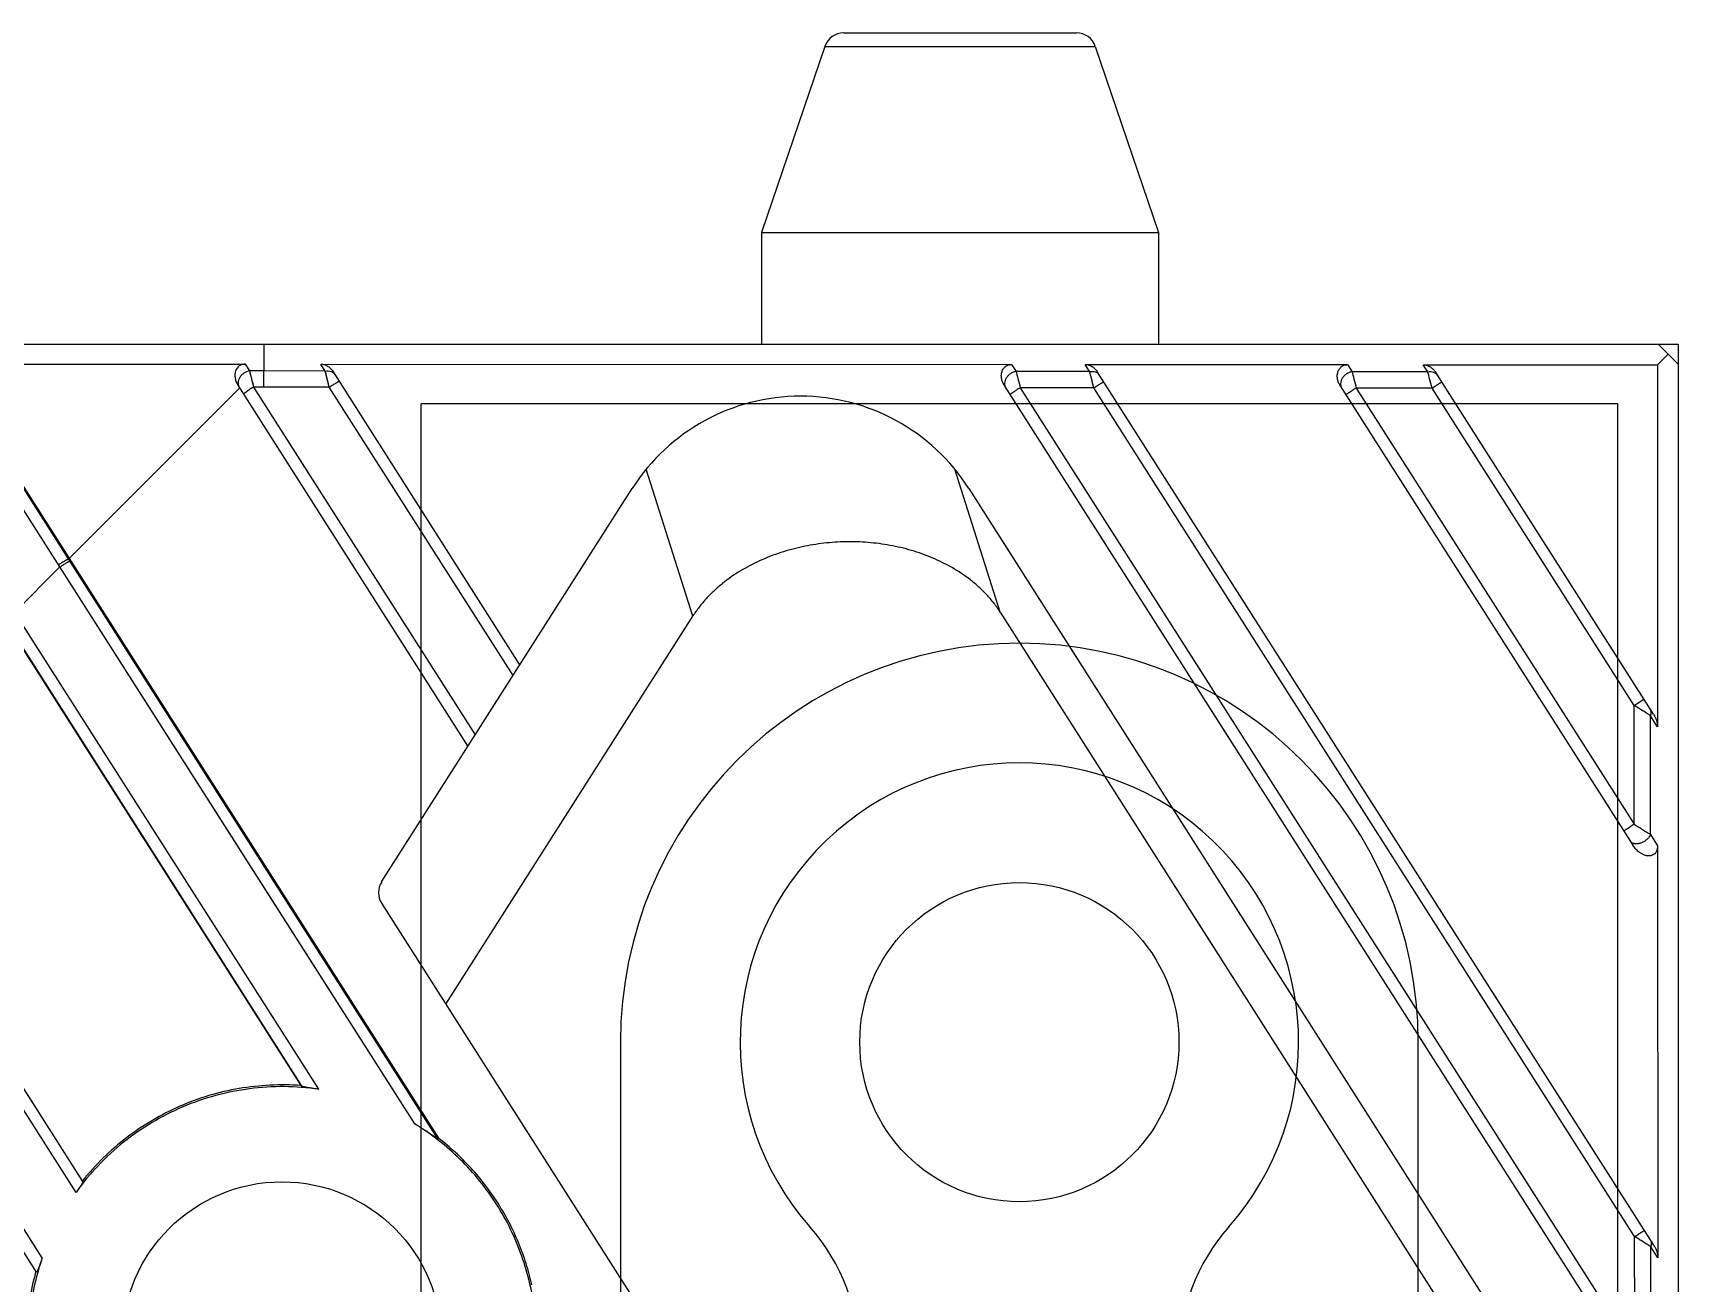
# Model space of a CAD drawing. Header units: millimetres. Extents: x 1409 to 26878, y 589 to 5187.
# Drawn here: x 17763.71 to 17804.96, y 3914.06 to 3945.4 of the extents above; entities that cross this region are included whole.
import ezdxf

# ---------------------------------------------------------------- set-up
doc = ezdxf.new("R2010")
doc.units = ezdxf.units.MM
doc.layers.add('02___PRT_ALL_AXES', color=7, linetype='Continuous')

# ---------------------------------------------------------------- blocks, each defined once
blk = doc.blocks.new('WRSF')
at = {"color": 114, "linetype": 'Continuous', "true_color": 0x139b48}
for p, q in [((12853.57, 6382.063), (12823.57, 6382.063)), ((12823.57, 6322.063), (12823.57, 6382.063)), ((12853.57, 6047.063), (12853.57, 6382.063)), ((12828.57, 6366.063), (12828.57, 6356.063)), ((12848.57, 6356.063), (12848.57, 6366.063))]:
    blk.add_line(p, q, dxfattribs=at)
for centre, radius, start, end in [((12838.57, 6366.063), 10, 0, 180), ((12838.57, 6366.063), 7, 318.5904, 221.4096), ((12829.57, 6358.126), 5, 0, 41.4096), ((12847.57, 6358.126), 5, 138.5904, 180)]:
    blk.add_arc(centre, radius, start, end, dxfattribs=at)
at = {"layer": '02___PRT_ALL_AXES', "color": 114, "linetype": 'Continuous', "true_color": 0x139b48}
blk.add_circle((12838.57, 6366.063), 4, dxfattribs=at)
blk = doc.blocks.new('*U71')
blk.add_blockref('WRSF', (-12547.57, -6214.325))
blk = doc.blocks.new('*U72')
at = {"color": 0, "linetype": 'ByBlock', "lineweight": -2, "transparency": 16777216}
blk.add_blockref('*U71', (2400, 0), dxfattribs=at)
blk = doc.blocks.new('1111')
at = {"color": 7, "linetype": 'Continuous'}
for p, q in [((16581.864, 7059.434), (16587.698, 7059.434)), ((16581.391, 7059.095), (16579.806, 7054.434)), ((16581.391, 7059.095), (16588.171, 7059.095)), ((16588.171, 7059.095), (16589.756, 7054.434)), ((16579.806, 7054.434), (16589.756, 7054.434)), ((16579.806, 7054.434), (16579.806, 7051.634)), ((16589.756, 7054.434), (16589.756, 7051.634)), ((16002.781, 7051.634), (16602.781, 7051.634)), ((16567.325, 7051.634), (16567.325, 7050.959)), ((16602.261, 7051.114), (16602.531, 7051.384)), ((16602.781, 7051.134), (16602.281, 7051.634)), ((16602.781, 7051.634), (16602.781, 6714.134)), ((16562.793, 7030.64), (16549.862, 7050.939)), ((16559.164, 7051.134), (16566.856, 7051.134)), ((16559.455, 7050.956), (16571.703, 7031.73)), ((16566.856, 7051.134), (16566.967, 7050.959)), ((16566.967, 7050.959), (16567.07, 7050.556)), ((16567.325, 7050.959), (16566.967, 7050.959)), ((16566.967, 7050.959), (16566.979, 7050.912)), ((16566.979, 7050.912), (16566.993, 7050.858)), ((16568.865, 7050.958), (16567.325, 7050.959)), ((16567.325, 7050.556), (16567.325, 7050.959)), ((16567.325, 7050.901), (16567.325, 7050.959)), ((16567.325, 7050.829), (16567.325, 7050.901)), ((16568.754, 7051.133), (16586.072, 7051.123)), ((16568.865, 7050.958), (16568.754, 7051.133)), ((16568.968, 7050.555), (16568.865, 7050.958)), ((16568.879, 7050.907), (16568.865, 7050.958)), ((16568.894, 7050.846), (16568.879, 7050.907)), ((16573.748, 7043.595), (16569.07, 7050.938)), ((16586.072, 7051.123), (16586.185, 7050.947)), ((16588.029, 7050.946), (16586.185, 7050.947)), ((16587.916, 7051.122), (16594.495, 7051.118)), ((16588.029, 7050.946), (16587.916, 7051.122)), ((16602.174, 7029.042), (16588.23, 7050.929)), ((16594.495, 7051.118), (16594.607, 7050.942)), ((16596.505, 7050.94), (16594.607, 7050.942)), ((16596.392, 7051.117), (16602.261, 7051.114)), ((16596.505, 7050.94), (16596.392, 7051.117)), ((16602.166, 7042.354), (16596.706, 7050.924)), ((16602.261, 7051.114), (16602.266, 7042.04)), ((16561.631, 7028.37), (16547.465, 7050.606)), ((16557.058, 7050.624), (16568.256, 7033.046)), ((16562.213, 7046.047), (16559.34, 7050.557)), ((16562.429, 7046.249), (16559.591, 7050.703)), ((16566.721, 7050.53), (16562.448, 7046.257)), ((16566.673, 7050.606), (16572.444, 7041.547)), ((16566.993, 7050.858), (16567.027, 7050.724)), ((16567.027, 7050.724), (16567.048, 7050.643)), ((16567.048, 7050.643), (16567.07, 7050.556)), ((16567.07, 7050.556), (16572.627, 7041.835)), ((16567.325, 7050.556), (16567.07, 7050.556)), ((16567.325, 7050.745), (16567.325, 7050.829)), ((16567.325, 7050.653), (16567.325, 7050.745)), ((16567.325, 7050.556), (16567.325, 7050.653)), ((16568.968, 7050.555), (16567.325, 7050.556)), ((16568.911, 7050.779), (16568.894, 7050.846)), ((16568.929, 7050.71), (16568.911, 7050.779)), ((16568.948, 7050.636), (16568.929, 7050.71)), ((16568.968, 7050.555), (16568.948, 7050.636)), ((16573.576, 7043.324), (16568.968, 7050.555)), ((16585.888, 7050.595), (16601.654, 7025.848)), ((16588.134, 7050.538), (16586.29, 7050.54)), ((16586.29, 7050.54), (16601.695, 7026.365)), ((16601.692, 7029.261), (16588.134, 7050.538)), ((16594.31, 7050.59), (16601.647, 7039.073)), ((16596.613, 7050.531), (16594.714, 7050.532)), ((16594.714, 7050.532), (16601.683, 7039.595)), ((16601.681, 7042.577), (16596.613, 7050.531)), ((16578.083, 7044.815), (16576.911, 7048.494)), ((16585.789, 7044.911), (16584.646, 7048.5)), ((16570.281, 7038.152), (16576.564, 7048.014)), ((16584.998, 7048.014), (16600.504, 7023.675)), ((16562.213, 7046.047), (16561.081, 7044.915)), ((16571.109, 7032.085), (16562.213, 7046.047)), ((16566.831, 7038.799), (16562.213, 7046.047)), ((16562.448, 7046.257), (16562.429, 7046.249)), ((16571.688, 7031.715), (16562.429, 7046.249)), ((16568.703, 7032.953), (16561.117, 7044.859)), ((16571.888, 7035.091), (16578.083, 7044.815)), ((16585.789, 7044.911), (16597.596, 7026.378)), ((16568.292, 7033.024), (16560.864, 7044.684)), ((16601.681, 7042.577), (16601.924, 7042.732)), ((16601.683, 7039.595), (16601.681, 7042.577)), ((16602.092, 7039.337), (16602.09, 7042.317)), ((16602.266, 7042.04), (16602.09, 7042.317)), ((16562.62, 7030.37), (16556.36, 7040.194)), ((16561.77, 7028.727), (16555.202, 7039.036)), ((16602.092, 7039.337), (16602.268, 7039.059)), ((16602.268, 7039.059), (16602.274, 7028.728)), ((16571.109, 7032.085), (16566.831, 7038.799)), ((16570.281, 7037.615), (16590.438, 7005.975)), ((16571.703, 7031.73), (16571.688, 7031.715)), ((16601.695, 7026.365), (16601.692, 7029.261)), ((16602.098, 7029.005), (16602, 7029.067)), ((16602.1, 7026.109), (16602.098, 7029.005)), ((16602.274, 7028.728), (16602.098, 7029.005)), ((16561.615, 7028.374), (16561.619, 7028.389)), ((16561.615, 7028.374), (16561.619, 7028.389))]:
    blk.add_line(p, q, dxfattribs=at)
for centre, radius, start, end in [((16581.864, 7058.934), 0.5, 90, 161.222), ((16587.698, 7058.934), 0.5, 18.778, 90), ((16580.781, 7045.328), 5, 32.5, 147.5), ((16570.703, 7037.883), 0.5, 147.5, 212.5), ((16560.872, 7020.721), 14.367, 58.9037, 59.073)]:
    blk.add_arc(centre, radius, start, end, dxfattribs=at)
blk.add_ellipse((16566.923, 7050.773), major_axis=(-0.194, 0.328), ratio=0.787311, start_param=-0.43637, end_param=1.612024, dxfattribs=at)
for points, knots in [([(16566.967, 7050.959), (16566.943, 7050.955), (16566.894, 7050.941), (16566.826, 7050.905), (16566.768, 7050.856), (16566.722, 7050.797), (16566.692, 7050.732), (16566.68, 7050.664), (16566.686, 7050.599), (16566.703, 7050.559), (16566.714, 7050.541)], [0, 0, 0, 0, 0.132103, 0.266706, 0.400919, 0.531889, 0.657442, 0.776606, 0.890013, 1, 1, 1, 1]), ([(16568.754, 7051.133), (16568.77, 7051.133), (16568.802, 7051.131), (16568.849, 7051.119), (16568.894, 7051.1), (16568.95, 7051.068), (16569.013, 7051.016), (16569.053, 7050.965), (16569.07, 7050.938)], [0, 0, 0, 0, 0.125076, 0.250224, 0.375326, 0.500428, 0.750209, 1, 1, 1, 1]), ([(16568.865, 7050.958), (16568.891, 7050.963), (16568.941, 7050.965), (16569.002, 7050.952), (16569.045, 7050.932), (16569.074, 7050.913), (16569.098, 7050.89), (16569.112, 7050.872), (16569.118, 7050.863)], [0, 0, 0, 0, 0.269154, 0.523955, 0.646441, 0.766041, 0.883622, 1, 1, 1, 1]), ([(16585.888, 7050.595), (16585.873, 7050.619), (16585.847, 7050.67), (16585.821, 7050.753), (16585.812, 7050.838), (16585.821, 7050.91), (16585.839, 7050.964), (16585.858, 7051.003), (16585.883, 7051.038), (16585.913, 7051.068), (16585.948, 7051.093), (16585.988, 7051.111), (16586.03, 7051.121), (16586.058, 7051.123), (16586.072, 7051.123)], [0, 0, 0, 0, 0.124998, 0.24996, 0.374876, 0.499711, 0.562238, 0.624764, 0.687297, 0.749832, 0.812366, 0.874896, 0.937452, 1, 1, 1, 1]), ([(16586.185, 7050.947), (16586.16, 7050.943), (16586.111, 7050.929), (16586.043, 7050.893), (16585.985, 7050.844), (16585.939, 7050.785), (16585.908, 7050.72), (16585.897, 7050.663), (16585.898, 7050.619), (16585.904, 7050.588), (16585.914, 7050.558), (16585.924, 7050.539), (16585.929, 7050.531)], [0, 0, 0, 0, 0.132249, 0.267144, 0.401673, 0.532854, 0.6584, 0.777273, 0.834477, 0.89042, 0.945481, 1, 1, 1, 1]), ([(16586.185, 7050.947), (16586.2, 7050.889), (16586.236, 7050.753), (16586.271, 7050.617), (16586.29, 7050.54)], [0, 0, 0, 0, 0.43085, 1, 1, 1, 1]), ([(16587.916, 7051.122), (16587.932, 7051.122), (16587.964, 7051.119), (16588.011, 7051.108), (16588.056, 7051.089), (16588.111, 7051.058), (16588.173, 7051.006), (16588.213, 7050.955), (16588.23, 7050.929)], [0, 0, 0, 0, 0.125034, 0.250153, 0.375239, 0.500339, 0.750146, 1, 1, 1, 1]), ([(16588.029, 7050.946), (16588.054, 7050.95), (16588.104, 7050.953), (16588.164, 7050.94), (16588.207, 7050.92), (16588.235, 7050.902), (16588.26, 7050.879), (16588.273, 7050.861), (16588.279, 7050.852)], [0, 0, 0, 0, 0.27, 0.525026, 0.647396, 0.766756, 0.884004, 1, 1, 1, 1]), ([(16588.134, 7050.538), (16588.115, 7050.616), (16588.08, 7050.752), (16588.044, 7050.887), (16588.029, 7050.946)], [0, 0, 0, 0, 0.56887, 1, 1, 1, 1]), ([(16594.31, 7050.59), (16594.295, 7050.614), (16594.268, 7050.665), (16594.243, 7050.748), (16594.234, 7050.833), (16594.243, 7050.905), (16594.261, 7050.959), (16594.28, 7050.998), (16594.305, 7051.033), (16594.335, 7051.063), (16594.371, 7051.088), (16594.41, 7051.106), (16594.452, 7051.116), (16594.48, 7051.118), (16594.495, 7051.118)], [0, 0, 0, 0, 0.125008, 0.249983, 0.374913, 0.49976, 0.56229, 0.624816, 0.687347, 0.749876, 0.812401, 0.874921, 0.937464, 1, 1, 1, 1]), ([(16594.607, 7050.942), (16594.583, 7050.937), (16594.533, 7050.923), (16594.466, 7050.887), (16594.407, 7050.838), (16594.361, 7050.78), (16594.33, 7050.715), (16594.319, 7050.658), (16594.32, 7050.614), (16594.326, 7050.583), (16594.336, 7050.553), (16594.345, 7050.535), (16594.351, 7050.526)], [0, 0, 0, 0, 0.132354, 0.267419, 0.402125, 0.533437, 0.659015, 0.777791, 0.834904, 0.890718, 0.945625, 1, 1, 1, 1]), ([(16594.607, 7050.942), (16594.623, 7050.883), (16594.659, 7050.746), (16594.694, 7050.61), (16594.714, 7050.532)], [0, 0, 0, 0, 0.431744, 1, 1, 1, 1]), ([(16596.392, 7051.117), (16596.408, 7051.117), (16596.44, 7051.114), (16596.487, 7051.103), (16596.531, 7051.085), (16596.587, 7051.053), (16596.649, 7051.002), (16596.688, 7050.951), (16596.706, 7050.924)], [0, 0, 0, 0, 0.12502, 0.250128, 0.375208, 0.500305, 0.750122, 1, 1, 1, 1]), ([(16596.505, 7050.94), (16596.53, 7050.945), (16596.58, 7050.947), (16596.64, 7050.935), (16596.683, 7050.915), (16596.711, 7050.896), (16596.736, 7050.874), (16596.749, 7050.856), (16596.755, 7050.847)], [0, 0, 0, 0, 0.27038, 0.525506, 0.647826, 0.767078, 0.884175, 1, 1, 1, 1]), ([(16596.613, 7050.531), (16596.593, 7050.608), (16596.557, 7050.745), (16596.521, 7050.881), (16596.505, 7050.94)], [0, 0, 0, 0, 0.567971, 1, 1, 1, 1]), ([(16567.07, 7050.556), (16567.053, 7050.546), (16567.02, 7050.525), (16566.973, 7050.494), (16566.935, 7050.469), (16566.908, 7050.45), (16566.889, 7050.437), (16566.873, 7050.425), (16566.858, 7050.415), (16566.845, 7050.406), (16566.835, 7050.398), (16566.827, 7050.391), (16566.821, 7050.386), (16566.818, 7050.383), (16566.817, 7050.381), (16566.817, 7050.381), (16566.817, 7050.38)], [0, 0, 0, 0, 0.192981, 0.379386, 0.55173, 0.630498, 0.703247, 0.769276, 0.827917, 0.878609, 0.920847, 0.954237, 0.978494, 0.99349, 0.997643, 1, 1, 1, 1]), ([(16568.968, 7050.555), (16568.984, 7050.565), (16569.016, 7050.585), (16569.062, 7050.614), (16569.099, 7050.636), (16569.126, 7050.652), (16569.144, 7050.663), (16569.161, 7050.672), (16569.175, 7050.681), (16569.188, 7050.688), (16569.199, 7050.693), (16569.208, 7050.698), (16569.214, 7050.7), (16569.218, 7050.702), (16569.22, 7050.702), (16569.221, 7050.702), (16569.221, 7050.702)], [0, 0, 0, 0, 0.19588, 0.38351, 0.555854, 0.634303, 0.706598, 0.772087, 0.83015, 0.880273, 0.921988, 0.954932, 0.978845, 0.993615, 0.997696, 1, 1, 1, 1]), ([(16586.29, 7050.54), (16586.274, 7050.529), (16586.241, 7050.508), (16586.2, 7050.482), (16586.169, 7050.461), (16586.147, 7050.447), (16586.127, 7050.434), (16586.108, 7050.421), (16586.091, 7050.41), (16586.076, 7050.4), (16586.063, 7050.391), (16586.054, 7050.384), (16586.048, 7050.38), (16586.044, 7050.377), (16586.04, 7050.374), (16586.038, 7050.372), (16586.036, 7050.371), (16586.034, 7050.369), (16586.034, 7050.368), (16586.033, 7050.368), (16586.033, 7050.368)], [0, 0, 0, 0, 0.193181, 0.379898, 0.468435, 0.5526, 0.631545, 0.704459, 0.770633, 0.829388, 0.880157, 0.92242, 0.940229, 0.955767, 0.968997, 0.979882, 0.9884, 0.994551, 0.998356, 1, 1, 1, 1]), ([(16588.134, 7050.538), (16588.151, 7050.548), (16588.182, 7050.568), (16588.221, 7050.593), (16588.251, 7050.611), (16588.271, 7050.624), (16588.291, 7050.636), (16588.309, 7050.647), (16588.325, 7050.657), (16588.339, 7050.665), (16588.352, 7050.673), (16588.361, 7050.678), (16588.367, 7050.681), (16588.371, 7050.684), (16588.375, 7050.685), (16588.377, 7050.687), (16588.38, 7050.688), (16588.381, 7050.689), (16588.382, 7050.689), (16588.383, 7050.689), (16588.383, 7050.689)], [0, 0, 0, 0, 0.196536, 0.384666, 0.473346, 0.557364, 0.635938, 0.708324, 0.77387, 0.831956, 0.882064, 0.923722, 0.94126, 0.956554, 0.96957, 0.980274, 0.988646, 0.994687, 0.998414, 1, 1, 1, 1]), ([(16594.714, 7050.532), (16594.697, 7050.522), (16594.664, 7050.5), (16594.624, 7050.474), (16594.592, 7050.454), (16594.57, 7050.44), (16594.55, 7050.427), (16594.531, 7050.414), (16594.514, 7050.403), (16594.499, 7050.393), (16594.486, 7050.384), (16594.476, 7050.378), (16594.47, 7050.373), (16594.466, 7050.371), (16594.463, 7050.368), (16594.46, 7050.366), (16594.458, 7050.365), (16594.457, 7050.364), (16594.456, 7050.363), (16594.455, 7050.363), (16594.455, 7050.362), (16594.455, 7050.362), (16594.455, 7050.362)], [0, 0, 0, 0, 0.193195, 0.379978, 0.468561, 0.552777, 0.631773, 0.704739, 0.770959, 0.829753, 0.880552, 0.92283, 0.94064, 0.956174, 0.969393, 0.980257, 0.988743, 0.994842, 0.996996, 0.998556, 0.999535, 1, 1, 1, 1]), ([(16596.613, 7050.531), (16596.629, 7050.541), (16596.66, 7050.561), (16596.699, 7050.585), (16596.728, 7050.604), (16596.749, 7050.617), (16596.768, 7050.629), (16596.786, 7050.64), (16596.802, 7050.65), (16596.816, 7050.659), (16596.829, 7050.666), (16596.838, 7050.672), (16596.844, 7050.675), (16596.848, 7050.677), (16596.851, 7050.679), (16596.854, 7050.681), (16596.856, 7050.682), (16596.857, 7050.683), (16596.858, 7050.683), (16596.859, 7050.683), (16596.859, 7050.683), (16596.859, 7050.683), (16596.859, 7050.683)], [0, 0, 0, 0, 0.196747, 0.385025, 0.473758, 0.557816, 0.636419, 0.708823, 0.774377, 0.832462, 0.88256, 0.924197, 0.94172, 0.956996, 0.969989, 0.980663, 0.988996, 0.99498, 0.997091, 0.998616, 0.999566, 1, 1, 1, 1]), ([(16585.789, 7044.911), (16585.74, 7044.989), (16585.633, 7045.14), (16585.452, 7045.351), (16585.255, 7045.546), (16584.972, 7045.783), (16584.586, 7046.04), (16584.088, 7046.285), (16583.565, 7046.47), (16583.025, 7046.597), (16582.474, 7046.669), (16581.92, 7046.686), (16581.366, 7046.65), (16580.819, 7046.56), (16580.283, 7046.416), (16579.765, 7046.217), (16579.273, 7045.959), (16578.893, 7045.695), (16578.613, 7045.453), (16578.418, 7045.256), (16578.239, 7045.044), (16578.133, 7044.893), (16578.083, 7044.815)], [0, 0, 0, 0, 0.031255, 0.062514, 0.093771, 0.125031, 0.187511, 0.25, 0.312495, 0.374993, 0.437494, 0.499995, 0.562497, 0.624998, 0.687497, 0.749994, 0.812485, 0.874969, 0.906228, 0.937485, 0.968745, 1, 1, 1, 1]), ([(16562.177, 7046.103), (16562.193, 7046.113), (16562.223, 7046.131), (16562.266, 7046.159), (16562.307, 7046.183), (16562.339, 7046.202), (16562.362, 7046.215), (16562.377, 7046.224), (16562.39, 7046.231), (16562.401, 7046.237), (16562.411, 7046.242), (16562.419, 7046.246), (16562.424, 7046.248), (16562.427, 7046.249), (16562.428, 7046.249), (16562.429, 7046.249)], [0, 0, 0, 0, 0.185904, 0.364799, 0.530709, 0.67822, 0.743524, 0.802455, 0.854544, 0.899355, 0.936537, 0.96581, 0.98697, 0.994492, 1, 1, 1, 1]), ([(16562.213, 7046.047), (16562.228, 7046.057), (16562.258, 7046.075), (16562.302, 7046.103), (16562.343, 7046.127), (16562.375, 7046.146), (16562.397, 7046.159), (16562.412, 7046.168), (16562.426, 7046.175), (16562.437, 7046.181), (16562.447, 7046.186), (16562.454, 7046.19), (16562.46, 7046.192), (16562.463, 7046.193), (16562.464, 7046.193), (16562.464, 7046.193)], [0, 0, 0, 0, 0.185904, 0.364799, 0.530709, 0.678219, 0.743524, 0.802455, 0.854544, 0.899355, 0.936537, 0.96581, 0.98697, 0.994492, 1, 1, 1, 1]), ([(16601.99, 7042.381), (16601.941, 7042.413), (16601.865, 7042.461), (16601.762, 7042.526), (16601.708, 7042.56), (16601.681, 7042.577)], [0, 0, 0, 0, 0.476069, 0.735074, 1, 1, 1, 1]), ([(16602.09, 7042.317), (16602.074, 7042.327), (16602.041, 7042.349), (16602.008, 7042.37), (16601.99, 7042.381)], [0, 0, 0, 0, 0.462253, 1, 1, 1, 1]), ([(16602.09, 7042.317), (16602.096, 7042.331), (16602.105, 7042.359), (16602.11, 7042.402), (16602.105, 7042.441), (16602.095, 7042.465), (16602.088, 7042.475)], [0, 0, 0, 0, 0.279415, 0.535853, 0.773357, 1, 1, 1, 1]), ([(16602.166, 7042.354), (16602.181, 7042.33), (16602.208, 7042.282), (16602.24, 7042.204), (16602.261, 7042.123), (16602.266, 7042.068), (16602.266, 7042.04)], [0, 0, 0, 0, 0.250061, 0.500124, 0.750098, 1, 1, 1, 1]), ([(16601.683, 7039.595), (16601.666, 7039.585), (16601.633, 7039.564), (16601.592, 7039.537), (16601.561, 7039.517), (16601.539, 7039.503), (16601.518, 7039.49), (16601.499, 7039.478), (16601.481, 7039.467), (16601.466, 7039.457), (16601.454, 7039.45), (16601.446, 7039.445), (16601.441, 7039.442), (16601.436, 7039.439), (16601.432, 7039.436), (16601.429, 7039.434), (16601.426, 7039.433), (16601.424, 7039.431), (16601.423, 7039.431), (16601.422, 7039.43), (16601.422, 7039.43), (16601.421, 7039.43), (16601.421, 7039.429), (16601.42, 7039.429), (16601.42, 7039.429), (16601.42, 7039.429)], [0, 0, 0, 0, 0.193072, 0.379851, 0.468466, 0.552728, 0.631782, 0.70481, 0.771095, 0.82995, 0.880802, 0.903059, 0.923122, 0.940945, 0.956489, 0.969711, 0.980571, 0.985107, 0.989043, 0.992379, 0.995113, 0.997243, 0.998767, 0.999685, 1, 1, 1, 1]), ([(16601.683, 7039.595), (16601.722, 7039.571), (16601.78, 7039.535), (16601.855, 7039.487), (16601.909, 7039.453), (16601.961, 7039.42), (16602.009, 7039.39), (16602.052, 7039.362), (16602.079, 7039.345), (16602.092, 7039.337)], [0, 0, 0, 0, 0.284281, 0.422319, 0.555506, 0.682033, 0.799865, 0.906677, 1, 1, 1, 1]), ([(16602.092, 7039.337), (16602.081, 7039.313), (16602.052, 7039.265), (16601.993, 7039.205), (16601.921, 7039.155), (16601.854, 7039.125), (16601.799, 7039.11), (16601.748, 7039.102), (16601.698, 7039.104), (16601.654, 7039.116), (16601.625, 7039.13), (16601.601, 7039.149), (16601.589, 7039.164), (16601.584, 7039.173)], [0, 0, 0, 0, 0.12692, 0.265046, 0.408283, 0.54943, 0.617147, 0.681936, 0.800611, 0.854541, 0.905158, 0.953281, 1, 1, 1, 1]), ([(16602.268, 7039.059), (16602.268, 7039.041), (16602.266, 7039.004), (16602.253, 7038.95), (16602.23, 7038.9), (16602.196, 7038.856), (16602.15, 7038.824), (16602.098, 7038.805), (16602.042, 7038.801), (16601.969, 7038.81), (16601.9, 7038.837), (16601.837, 7038.875), (16601.777, 7038.918), (16601.711, 7038.983), (16601.667, 7039.042), (16601.647, 7039.073)], [0, 0, 0, 0, 0.062552, 0.125092, 0.187594, 0.250054, 0.312487, 0.374934, 0.437422, 0.499942, 0.624747, 0.68731, 0.749876, 0.874918, 1, 1, 1, 1]), ([(16568.703, 7032.953), (16568.417, 7032.995), (16567.838, 7033.039), (16566.969, 7032.986), (16566.115, 7032.816), (16565.292, 7032.531), (16564.516, 7032.137), (16563.8, 7031.641), (16563.159, 7031.052), (16562.789, 7030.605), (16562.62, 7030.37)], [0, 0, 0, 0, 0.125038, 0.250066, 0.375086, 0.500094, 0.62509, 0.750072, 0.87504, 1, 1, 1, 1]), ([(16568.256, 7033.046), (16567.998, 7033.065), (16567.479, 7033.071), (16566.706, 7032.987), (16565.948, 7032.81), (16565.217, 7032.542), (16564.525, 7032.188), (16563.88, 7031.753), (16563.292, 7031.244), (16562.944, 7030.859), (16562.783, 7030.657)], [0, 0, 0, 0, 0.125036, 0.25006, 0.375079, 0.500086, 0.625081, 0.750066, 0.875036, 1, 1, 1, 1]), ([(16568.703, 7032.953), (16568.681, 7032.956), (16568.636, 7032.963), (16568.571, 7032.973), (16568.508, 7032.982), (16568.449, 7032.991), (16568.403, 7032.999), (16568.369, 7033.004), (16568.348, 7033.009), (16568.329, 7033.013), (16568.313, 7033.017), (16568.303, 7033.02), (16568.296, 7033.022), (16568.294, 7033.024), (16568.292, 7033.024)], [0, 0, 0, 0, 0.162353, 0.322194, 0.476364, 0.621369, 0.752677, 0.811438, 0.86447, 0.910827, 0.949499, 0.97949, 0.990967, 1, 1, 1, 1]), ([(16571.716, 6998.067), (16570.8, 6999.504), (16568.968, 7002.378), (16566.221, 7006.69), (16563.474, 7011.001), (16560.728, 7015.313), (16557.982, 7019.625), (16554.321, 7025.373), (16551.576, 7029.683), (16549.746, 7032.557)], [0, 0, 0, 0, 0.125015, 0.250035, 0.375056, 0.500076, 0.625089, 0.750088, 1, 1, 1, 1]), ([(16571.688, 7031.715), (16571.687, 7031.715), (16571.686, 7031.715), (16571.684, 7031.716), (16571.68, 7031.717), (16571.676, 7031.72), (16571.67, 7031.722), (16571.662, 7031.727), (16571.651, 7031.734), (16571.636, 7031.744), (16571.62, 7031.754), (16571.603, 7031.765), (16571.586, 7031.777), (16571.568, 7031.789), (16571.543, 7031.805), (16571.512, 7031.826), (16571.474, 7031.852), (16571.435, 7031.878), (16571.395, 7031.904), (16571.355, 7031.93), (16571.315, 7031.956), (16571.261, 7031.991), (16571.192, 7032.034), (16571.137, 7032.068), (16571.109, 7032.085)], [0, 0, 0, 0, 0.002053, 0.005808, 0.011386, 0.018659, 0.0274, 0.037381, 0.060315, 0.086166, 0.114081, 0.14349, 0.174006, 0.205377, 0.237413, 0.302999, 0.370059, 0.43817, 0.507062, 0.576549, 0.646498, 0.716802, 0.858145, 1, 1, 1, 1]), ([(16574.119, 7027.362), (16574.092, 7027.602), (16574.01, 7028.079), (16573.807, 7028.776), (16573.527, 7029.446), (16573.172, 7030.079), (16572.748, 7030.668), (16572.26, 7031.205), (16571.714, 7031.683), (16571.315, 7031.959), (16571.109, 7032.085)], [0, 0, 0, 0, 0.124981, 0.249966, 0.37496, 0.499959, 0.624963, 0.749972, 0.874983, 1, 1, 1, 1]), ([(16574.048, 7028.05), (16574.007, 7028.231), (16573.91, 7028.589), (16573.719, 7029.112), (16573.483, 7029.617), (16573.205, 7030.099), (16572.885, 7030.556), (16572.528, 7030.983), (16572.134, 7031.377), (16571.85, 7031.616), (16571.703, 7031.73)], [0, 0, 0, 0, 0.124982, 0.249976, 0.374968, 0.499968, 0.624972, 0.749977, 0.87499, 1, 1, 1, 1]), ([(16573.672, 6997.906), (16571.93, 7000.64), (16569.317, 7004.741), (16565.833, 7010.209), (16563.22, 7014.31), (16560.608, 7018.412), (16557.126, 7023.88), (16554.514, 7027.98), (16552.774, 7030.713)], [0, 0, 0, 0, 0.250021, 0.375037, 0.500053, 0.625064, 0.750065, 1, 1, 1, 1]), ([(16562.793, 7030.64), (16562.793, 7030.64), (16562.794, 7030.639), (16562.794, 7030.637), (16562.793, 7030.634), (16562.792, 7030.629), (16562.788, 7030.622), (16562.783, 7030.611), (16562.776, 7030.599), (16562.764, 7030.578), (16562.745, 7030.548), (16562.718, 7030.509), (16562.688, 7030.465), (16562.655, 7030.418), (16562.632, 7030.386), (16562.62, 7030.37)], [0, 0, 0, 0, 0.00486, 0.011371, 0.019892, 0.030557, 0.058431, 0.094903, 0.139609, 0.19204, 0.317727, 0.466859, 0.633979, 0.813556, 1, 1, 1, 1]), ([(16601.692, 7029.261), (16601.708, 7029.271), (16601.739, 7029.291), (16601.778, 7029.316), (16601.807, 7029.335), (16601.827, 7029.348), (16601.846, 7029.36), (16601.864, 7029.371), (16601.879, 7029.382), (16601.893, 7029.391), (16601.905, 7029.399), (16601.914, 7029.405), (16601.92, 7029.409), (16601.923, 7029.411), (16601.926, 7029.414), (16601.929, 7029.415), (16601.931, 7029.417), (16601.932, 7029.418), (16601.933, 7029.418), (16601.933, 7029.419), (16601.933, 7029.419), (16601.933, 7029.419), (16601.933, 7029.419)], [0, 0, 0, 0, 0.197036, 0.385429, 0.47417, 0.55821, 0.636776, 0.709129, 0.774625, 0.832649, 0.882687, 0.92427, 0.94177, 0.957025, 0.97, 0.98066, 0.988983, 0.994962, 0.997072, 0.998599, 0.999554, 1, 1, 1, 1]), ([(16602, 7029.067), (16601.951, 7029.098), (16601.876, 7029.145), (16601.773, 7029.21), (16601.719, 7029.244), (16601.692, 7029.261)], [0, 0, 0, 0, 0.475095, 0.734344, 1, 1, 1, 1]), ([(16602.098, 7029.005), (16602.104, 7029.019), (16602.114, 7029.047), (16602.119, 7029.09), (16602.113, 7029.13), (16602.102, 7029.153), (16602.096, 7029.164)], [0, 0, 0, 0, 0.278272, 0.534425, 0.772409, 1, 1, 1, 1]), ([(16602.174, 7029.042), (16602.188, 7029.019), (16602.216, 7028.97), (16602.247, 7028.893), (16602.269, 7028.812), (16602.274, 7028.756), (16602.274, 7028.728)], [0, 0, 0, 0, 0.250039, 0.500094, 0.750076, 1, 1, 1, 1]), ([(16561.77, 7028.727), (16561.695, 7028.509), (16561.6, 7028.176), (16561.511, 7027.724), (16561.446, 7027.267), (16561.411, 7026.691), (16561.439, 7026.115), (16561.499, 7025.657), (16561.583, 7025.204), (16561.735, 7024.647), (16561.988, 7024.002), (16562.31, 7023.389), (16562.696, 7022.813), (16563.142, 7022.284), (16563.56, 7021.885), (16563.918, 7021.594), (16564.292, 7021.324), (16564.786, 7021.024), (16565.31, 7020.78), (16565.742, 7020.62), (16566.183, 7020.483), (16566.521, 7020.408), (16566.749, 7020.37)], [0, 0, 0, 0, 0.062465, 0.09371, 0.124954, 0.187423, 0.249897, 0.281147, 0.312399, 0.374884, 0.437375, 0.499873, 0.562375, 0.624883, 0.687394, 0.718662, 0.74993, 0.812444, 0.874956, 0.906224, 0.937489, 1, 1, 1, 1]), ([(16561.77, 7028.727), (16561.763, 7028.706), (16561.748, 7028.663), (16561.73, 7028.61), (16561.715, 7028.569), (16561.705, 7028.539), (16561.695, 7028.511), (16561.685, 7028.483), (16561.675, 7028.458), (16561.666, 7028.435), (16561.659, 7028.417), (16561.654, 7028.404), (16561.65, 7028.396), (16561.647, 7028.389), (16561.644, 7028.383), (16561.641, 7028.378), (16561.638, 7028.374), (16561.636, 7028.371), (16561.635, 7028.37), (16561.634, 7028.369), (16561.632, 7028.369), (16561.631, 7028.37), (16561.631, 7028.37)], [0, 0, 0, 0, 0.175283, 0.348109, 0.432321, 0.514346, 0.59346, 0.668867, 0.739557, 0.804382, 0.861964, 0.887574, 0.910808, 0.931471, 0.949381, 0.964401, 0.97644, 0.985462, 0.988889, 0.991668, 0.995798, 1, 1, 1, 1]), ([(16561.483, 7025.51), (16561.44, 7025.747), (16561.38, 7026.226), (16561.373, 7026.95), (16561.447, 7027.67), (16561.55, 7028.142), (16561.615, 7028.374)], [0, 0, 0, 0, 0.250029, 0.500031, 0.750017, 1, 1, 1, 1])]:
    blk.add_open_spline(points, degree=3, knots=knots, dxfattribs=at)
at = {"layer": '02___PRT_ALL_AXES', "color": 7, "linetype": 'Continuous'}
blk.add_circle((16567.781, 7026.634), 4, dxfattribs=at)
blk = doc.blocks.new('*U147')
blk.add_blockref('1111', (-16308.281, -6888.884))
blk = doc.blocks.new('*U148')
at = {"color": 0, "linetype": 'ByBlock', "lineweight": -2, "transparency": 16777216}
blk.add_blockref('*U147', (2400, 1350), dxfattribs=at)

msp = doc.modelspace()

# ---------------------------------------------------------------- block references
for name, p in [('*U148', (15110.4576, 2424.8499)), ('*U72', (15097.4439, 3768.3624))]:
    msp.add_blockref(name, p)

doc.saveas('drawing.dxf')
